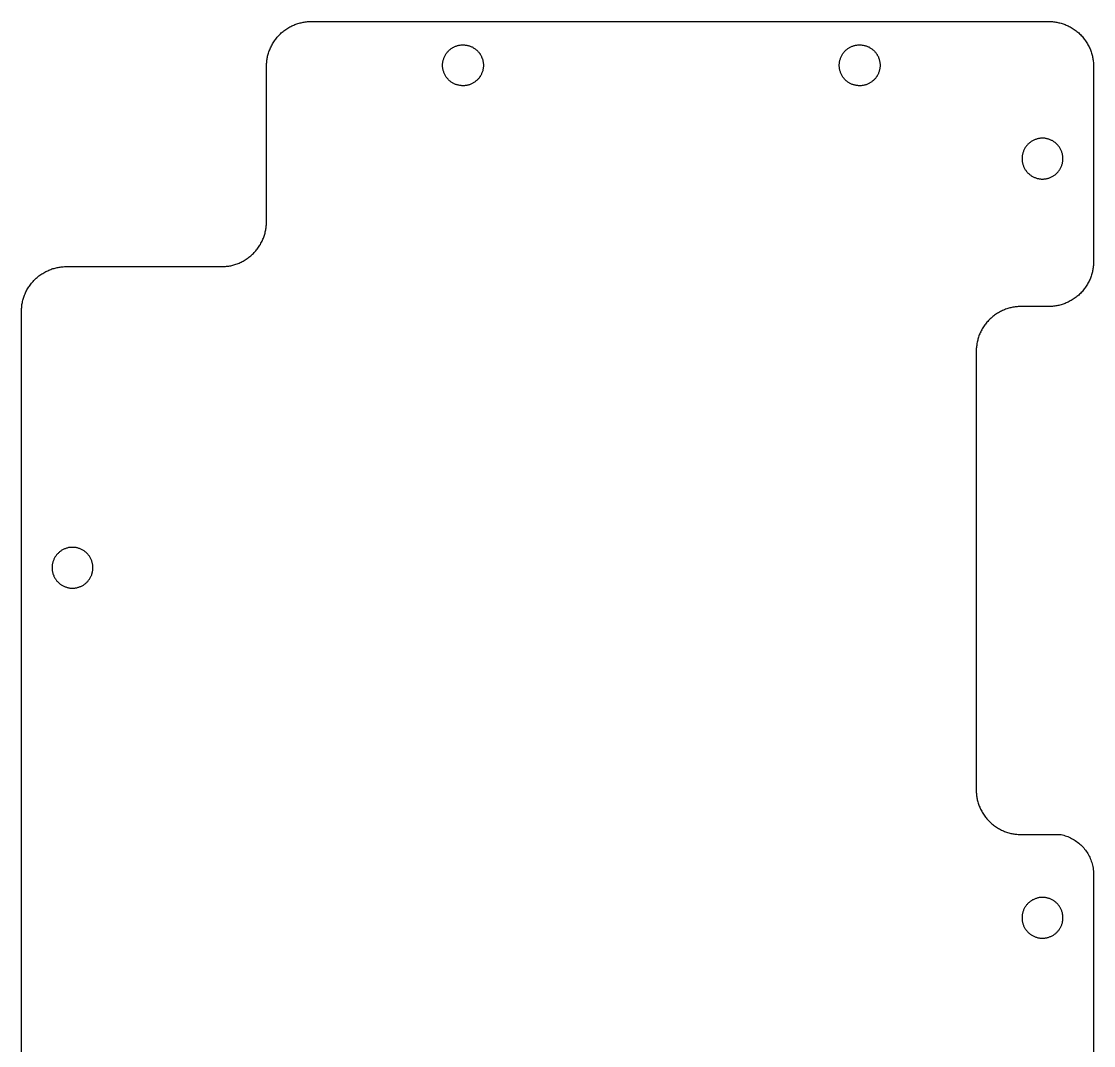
# Model space of a CAD drawing. Header units: inches. Extents: x -13 to -2.5, y -12.2 to 7.5.
# Drawn here: x -12.96 to -2.46, y -2.48 to 7.54 of the extents above; entities that cross this region are included whole.
import ezdxf

# ---------------------------------------------------------------- set-up
doc = ezdxf.new("R2010")
doc.units = ezdxf.units.IN
doc.header["$LTSCALE"] = 0.03937
doc.header["$MEASUREMENT"] = 0
doc.layers.add('Default', color=178, linetype='Continuous', true_color=0x000000)

msp = doc.modelspace()

# ---------------------------------------------------------------- linework, layer by layer
at = {"layer": 'Default'}
for points in [[(-10.56, 7.102), (-10.56, 7.112), (-10.56, 7.122), (-10.559, 7.131), (-10.558, 7.141), (-10.557, 7.152), (-10.556, 7.162), (-10.555, 7.172), (-10.553, 7.182), (-10.551, 7.192), (-10.549, 7.202), (-10.546, 7.213), (-10.543, 7.223), (-10.54, 7.233), (-10.537, 7.244), (-10.533, 7.254), (-10.529, 7.264), (-10.525, 7.274), (-10.521, 7.284), (-10.516, 7.294), (-10.511, 7.304), (-10.506, 7.314), (-10.5, 7.324), (-10.495, 7.333), (-10.488, 7.343), (-10.482, 7.352), (-10.476, 7.361), (-10.469, 7.37), (-10.462, 7.379), (-10.455, 7.388), (-10.447, 7.397), (-10.439, 7.405), (-10.431, 7.413), (-10.423, 7.421), (-10.415, 7.429), (-10.406, 7.436), (-10.398, 7.444), (-10.389, 7.451), (-10.38, 7.457), (-10.37, 7.464), (-10.361, 7.47), (-10.351, 7.476), (-10.342, 7.482), (-10.332, 7.488), (-10.322, 7.493), (-10.312, 7.498), (-10.302, 7.502), (-10.292, 7.507), (-10.282, 7.511), (-10.272, 7.515), (-10.262, 7.519), (-10.252, 7.522), (-10.241, 7.525), (-10.231, 7.528), (-10.221, 7.53), (-10.211, 7.533), (-10.2, 7.535), (-10.19, 7.536), (-10.18, 7.538), (-10.17, 7.539), (-10.16, 7.54), (-10.15, 7.541), (-10.14, 7.542), (-10.13, 7.542), (-10.12, 7.542)], [(-10.12, 7.542), (-2.9, 7.542)], [(-2.9, 7.542), (-2.89, 7.542), (-2.881, 7.542), (-2.871, 7.541), (-2.861, 7.54), (-2.851, 7.539), (-2.841, 7.538), (-2.83, 7.536), (-2.82, 7.535), (-2.81, 7.533), (-2.8, 7.53), (-2.789, 7.528), (-2.779, 7.525), (-2.769, 7.522), (-2.759, 7.519), (-2.748, 7.515), (-2.738, 7.511), (-2.728, 7.507), (-2.718, 7.502), (-2.708, 7.498), (-2.698, 7.493), (-2.688, 7.488), (-2.679, 7.482), (-2.669, 7.476), (-2.659, 7.47), (-2.65, 7.464), (-2.641, 7.457), (-2.632, 7.451), (-2.623, 7.444), (-2.614, 7.436), (-2.606, 7.429), (-2.597, 7.421), (-2.589, 7.413), (-2.581, 7.405), (-2.573, 7.397), (-2.566, 7.388), (-2.559, 7.379), (-2.552, 7.37), (-2.545, 7.361), (-2.538, 7.352), (-2.532, 7.343), (-2.526, 7.333), (-2.52, 7.324), (-2.515, 7.314), (-2.509, 7.304), (-2.504, 7.294), (-2.5, 7.284), (-2.495, 7.274), (-2.491, 7.264), (-2.487, 7.254), (-2.484, 7.244), (-2.48, 7.233), (-2.477, 7.223), (-2.474, 7.213), (-2.472, 7.202), (-2.47, 7.192), (-2.468, 7.182), (-2.466, 7.172), (-2.464, 7.162), (-2.463, 7.152), (-2.462, 7.141), (-2.461, 7.131), (-2.461, 7.122), (-2.46, 7.112), (-2.46, 7.102)], [(-10.56, 5.582), (-10.56, 7.102)], [(-2.46, 7.102), (-2.46, 5.191)], [(-11, 5.142), (-10.99, 5.142), (-10.981, 5.142), (-10.971, 5.143), (-10.961, 5.144), (-10.951, 5.145), (-10.941, 5.146), (-10.93, 5.148), (-10.92, 5.149), (-10.91, 5.151), (-10.9, 5.154), (-10.889, 5.156), (-10.879, 5.159), (-10.869, 5.162), (-10.859, 5.165), (-10.848, 5.169), (-10.838, 5.173), (-10.828, 5.177), (-10.818, 5.181), (-10.808, 5.186), (-10.798, 5.191), (-10.788, 5.196), (-10.779, 5.202), (-10.769, 5.208), (-10.759, 5.214), (-10.75, 5.22), (-10.741, 5.227), (-10.732, 5.233), (-10.723, 5.24), (-10.714, 5.248), (-10.706, 5.255), (-10.697, 5.263), (-10.689, 5.271), (-10.681, 5.279), (-10.673, 5.287), (-10.666, 5.296), (-10.659, 5.305), (-10.652, 5.314), (-10.645, 5.323), (-10.638, 5.332), (-10.632, 5.341), (-10.626, 5.351), (-10.62, 5.36), (-10.615, 5.37), (-10.609, 5.38), (-10.604, 5.39), (-10.6, 5.4), (-10.595, 5.41), (-10.591, 5.42), (-10.587, 5.43), (-10.584, 5.44), (-10.58, 5.451), (-10.577, 5.461), (-10.574, 5.471), (-10.572, 5.481), (-10.57, 5.492), (-10.568, 5.502), (-10.566, 5.512), (-10.564, 5.522), (-10.563, 5.532), (-10.562, 5.542), (-10.561, 5.552), (-10.561, 5.562), (-10.56, 5.572), (-10.56, 5.582)], [(-2.46, 5.191), (-2.46, 5.181), (-2.461, 5.171), (-2.461, 5.162), (-2.462, 5.152), (-2.463, 5.142), (-2.464, 5.131), (-2.466, 5.121), (-2.468, 5.111), (-2.47, 5.101), (-2.472, 5.091), (-2.474, 5.08), (-2.477, 5.07), (-2.48, 5.06), (-2.484, 5.05), (-2.487, 5.039), (-2.491, 5.029), (-2.495, 5.019), (-2.5, 5.009), (-2.504, 4.999), (-2.509, 4.989), (-2.515, 4.979), (-2.52, 4.969), (-2.526, 4.96), (-2.532, 4.95), (-2.538, 4.941), (-2.545, 4.932), (-2.552, 4.923), (-2.559, 4.914), (-2.566, 4.905), (-2.573, 4.896), (-2.581, 4.888), (-2.589, 4.88), (-2.597, 4.872), (-2.606, 4.864), (-2.614, 4.857), (-2.623, 4.85), (-2.632, 4.842), (-2.641, 4.836), (-2.65, 4.829), (-2.659, 4.823), (-2.669, 4.817), (-2.679, 4.811), (-2.688, 4.806), (-2.698, 4.8), (-2.708, 4.795), (-2.718, 4.791), (-2.728, 4.786), (-2.738, 4.782), (-2.748, 4.778), (-2.759, 4.775), (-2.769, 4.771), (-2.779, 4.768), (-2.789, 4.765), (-2.8, 4.763), (-2.81, 4.76), (-2.82, 4.758), (-2.83, 4.757), (-2.841, 4.755), (-2.851, 4.754), (-2.861, 4.753), (-2.871, 4.752), (-2.881, 4.752), (-2.89, 4.751), (-2.9, 4.751)], [(-12.96, 4.702), (-12.96, 4.712), (-12.96, 4.722), (-12.959, 4.731), (-12.958, 4.741), (-12.957, 4.752), (-12.956, 4.762), (-12.955, 4.772), (-12.953, 4.782), (-12.951, 4.792), (-12.949, 4.802), (-12.946, 4.813), (-12.943, 4.823), (-12.94, 4.833), (-12.937, 4.844), (-12.933, 4.854), (-12.929, 4.864), (-12.925, 4.874), (-12.921, 4.884), (-12.916, 4.894), (-12.911, 4.904), (-12.906, 4.914), (-12.9, 4.924), (-12.895, 4.933), (-12.888, 4.943), (-12.882, 4.952), (-12.876, 4.961), (-12.869, 4.97), (-12.862, 4.979), (-12.855, 4.988), (-12.847, 4.997), (-12.839, 5.005), (-12.831, 5.013), (-12.823, 5.021), (-12.815, 5.029), (-12.806, 5.036), (-12.798, 5.044), (-12.789, 5.051), (-12.78, 5.057), (-12.77, 5.064), (-12.761, 5.07), (-12.751, 5.076), (-12.742, 5.082), (-12.732, 5.088), (-12.722, 5.093), (-12.712, 5.098), (-12.702, 5.102), (-12.692, 5.107), (-12.682, 5.111), (-12.672, 5.115), (-12.662, 5.119), (-12.652, 5.122), (-12.641, 5.125), (-12.631, 5.128), (-12.621, 5.13), (-12.611, 5.133), (-12.6, 5.135), (-12.59, 5.136), (-12.58, 5.138), (-12.57, 5.139), (-12.56, 5.14), (-12.55, 5.141), (-12.54, 5.142), (-12.53, 5.142), (-12.52, 5.142)], [(-12.52, 5.142), (-11, 5.142)], [(-3.17, 4.751), (-3.179, 4.751), (-3.189, 4.751), (-3.199, 4.75), (-3.209, 4.749), (-3.219, 4.748), (-3.229, 4.747), (-3.239, 4.746), (-3.25, 4.744), (-3.26, 4.742), (-3.27, 4.739), (-3.28, 4.737), (-3.291, 4.734), (-3.301, 4.731), (-3.311, 4.728), (-3.321, 4.724), (-3.332, 4.72), (-3.342, 4.716), (-3.352, 4.712), (-3.362, 4.707), (-3.372, 4.702), (-3.381, 4.697), (-3.391, 4.691), (-3.401, 4.685), (-3.41, 4.679), (-3.42, 4.673), (-3.429, 4.667), (-3.438, 4.66), (-3.447, 4.653), (-3.456, 4.645), (-3.464, 4.638), (-3.472, 4.63), (-3.481, 4.622), (-3.489, 4.614), (-3.496, 4.606), (-3.504, 4.597), (-3.511, 4.588), (-3.518, 4.58), (-3.525, 4.571), (-3.532, 4.561), (-3.538, 4.552), (-3.544, 4.542), (-3.55, 4.533), (-3.555, 4.523), (-3.56, 4.513), (-3.565, 4.503), (-3.57, 4.493), (-3.574, 4.483), (-3.579, 4.473), (-3.583, 4.463), (-3.586, 4.453), (-3.589, 4.443), (-3.593, 4.432), (-3.595, 4.422), (-3.598, 4.412), (-3.6, 4.402), (-3.602, 4.391), (-3.604, 4.381), (-3.605, 4.371), (-3.607, 4.361), (-3.608, 4.351), (-3.609, 4.341), (-3.609, 4.331), (-3.609, 4.321), (-3.61, 4.311)], [(-2.9, 4.751), (-3.17, 4.751)], [(-12.96, -9.368), (-12.96, 4.702)], [(-3.61, 4.311), (-3.61, 0.023)], [(-3.61, 0.023), (-3.61, 0.013), (-3.61, 0.003), (-3.609, -0.007), (-3.608, -0.017), (-3.607, -0.027), (-3.606, -0.037), (-3.605, -0.047), (-3.603, -0.057), (-3.601, -0.068), (-3.599, -0.078), (-3.596, -0.088), (-3.593, -0.098), (-3.59, -0.109), (-3.587, -0.119), (-3.583, -0.129), (-3.579, -0.139), (-3.575, -0.149), (-3.571, -0.159), (-3.566, -0.169), (-3.561, -0.179), (-3.556, -0.189), (-3.55, -0.199), (-3.545, -0.208), (-3.538, -0.218), (-3.532, -0.227), (-3.526, -0.237), (-3.519, -0.246), (-3.512, -0.255), (-3.505, -0.263), (-3.497, -0.272), (-3.489, -0.28), (-3.481, -0.288), (-3.473, -0.296), (-3.465, -0.304), (-3.456, -0.312), (-3.448, -0.319), (-3.439, -0.326), (-3.43, -0.333), (-3.42, -0.339), (-3.411, -0.345), (-3.401, -0.352), (-3.392, -0.357), (-3.382, -0.363), (-3.372, -0.368), (-3.362, -0.373), (-3.352, -0.378), (-3.342, -0.382), (-3.332, -0.386), (-3.322, -0.39), (-3.312, -0.394), (-3.302, -0.397), (-3.291, -0.4), (-3.281, -0.403), (-3.271, -0.406), (-3.261, -0.408), (-3.25, -0.41), (-3.24, -0.412), (-3.23, -0.413), (-3.22, -0.414), (-3.21, -0.415), (-3.2, -0.416), (-3.19, -0.417), (-3.18, -0.417), (-3.17, -0.417)], [(-3.17, -0.417), (-2.784, -0.417)], [(-2.784, -0.417), (-2.778, -0.418)], [(-2.778, -0.418), (-2.764, -0.421), (-2.751, -0.425), (-2.738, -0.429), (-2.725, -0.433), (-2.712, -0.438), (-2.699, -0.443), (-2.687, -0.449), (-2.675, -0.455), (-2.663, -0.462), (-2.651, -0.469), (-2.639, -0.476), (-2.628, -0.484), (-2.617, -0.492), (-2.606, -0.501), (-2.596, -0.51), (-2.586, -0.519), (-2.576, -0.528), (-2.566, -0.538), (-2.557, -0.548), (-2.548, -0.559), (-2.54, -0.57), (-2.532, -0.581), (-2.524, -0.592), (-2.517, -0.604), (-2.51, -0.616), (-2.504, -0.628), (-2.498, -0.64), (-2.492, -0.653), (-2.487, -0.665), (-2.482, -0.678), (-2.478, -0.691), (-2.474, -0.704), (-2.47, -0.718), (-2.467, -0.731), (-2.465, -0.745)], [(-2.465, -0.745), (-2.46, -0.788)], [(-2.46, -0.786), (-2.461, -3.809)], [(-2.46, -0.788), (-2.46, -2.333)]]:
    msp.add_lwpolyline(points, dxfattribs=at)
for points in [[(-8.436, 7.113), (-8.436, 7.106), (-8.436, 7.099), (-8.437, 7.092), (-8.438, 7.085), (-8.439, 7.078), (-8.44, 7.071), (-8.441, 7.064), (-8.443, 7.058), (-8.445, 7.051), (-8.448, 7.045), (-8.45, 7.038), (-8.453, 7.032), (-8.456, 7.025), (-8.459, 7.019), (-8.462, 7.013), (-8.466, 7.007), (-8.469, 7.001), (-8.473, 6.996), (-8.478, 6.99), (-8.482, 6.985), (-8.486, 6.979), (-8.491, 6.974), (-8.496, 6.969), (-8.501, 6.965), (-8.506, 6.96), (-8.512, 6.956), (-8.517, 6.951), (-8.523, 6.947), (-8.529, 6.944), (-8.535, 6.94), (-8.541, 6.937), (-8.547, 6.933), (-8.553, 6.93), (-8.559, 6.928), (-8.566, 6.925), (-8.572, 6.923), (-8.579, 6.921), (-8.586, 6.919), (-8.593, 6.917), (-8.599, 6.916), (-8.606, 6.915), (-8.613, 6.914), (-8.62, 6.913), (-8.627, 6.913), (-8.634, 6.913), (-8.641, 6.913), (-8.648, 6.913), (-8.655, 6.914), (-8.662, 6.914), (-8.668, 6.915), (-8.675, 6.917), (-8.682, 6.918), (-8.689, 6.92), (-8.695, 6.922), (-8.702, 6.924), (-8.709, 6.926), (-8.715, 6.929), (-8.721, 6.932), (-8.727, 6.935), (-8.734, 6.938), (-8.74, 6.942), (-8.745, 6.945), (-8.751, 6.949), (-8.757, 6.954), (-8.762, 6.958), (-8.768, 6.962), (-8.773, 6.967), (-8.778, 6.972), (-8.782, 6.977), (-8.787, 6.982), (-8.792, 6.987), (-8.796, 6.993), (-8.8, 6.998), (-8.804, 7.004), (-8.807, 7.01), (-8.811, 7.016), (-8.814, 7.022), (-8.817, 7.029), (-8.82, 7.035), (-8.822, 7.041), (-8.825, 7.048), (-8.827, 7.054), (-8.829, 7.061), (-8.831, 7.068), (-8.832, 7.075), (-8.833, 7.081), (-8.834, 7.088), (-8.835, 7.095), (-8.835, 7.102), (-8.836, 7.109), (-8.836, 7.116), (-8.835, 7.123), (-8.835, 7.13), (-8.834, 7.137), (-8.833, 7.144), (-8.832, 7.151), (-8.831, 7.157), (-8.829, 7.164), (-8.827, 7.171), (-8.825, 7.177), (-8.822, 7.184), (-8.82, 7.19), (-8.817, 7.197), (-8.814, 7.203), (-8.811, 7.209), (-8.807, 7.215), (-8.804, 7.221), (-8.8, 7.227), (-8.796, 7.232), (-8.792, 7.238), (-8.787, 7.243), (-8.782, 7.248), (-8.778, 7.253), (-8.773, 7.258), (-8.768, 7.263), (-8.762, 7.267), (-8.757, 7.272), (-8.751, 7.276), (-8.745, 7.28), (-8.74, 7.283), (-8.734, 7.287), (-8.727, 7.29), (-8.721, 7.293), (-8.715, 7.296), (-8.709, 7.299), (-8.702, 7.301), (-8.695, 7.303), (-8.689, 7.305), (-8.682, 7.307), (-8.675, 7.309), (-8.668, 7.31), (-8.662, 7.311), (-8.655, 7.312), (-8.648, 7.312), (-8.641, 7.313), (-8.634, 7.313), (-8.627, 7.312), (-8.62, 7.312), (-8.613, 7.311), (-8.606, 7.31), (-8.599, 7.309), (-8.593, 7.308), (-8.586, 7.306), (-8.579, 7.304), (-8.572, 7.302), (-8.566, 7.3), (-8.559, 7.298), (-8.553, 7.295), (-8.547, 7.292), (-8.541, 7.289), (-8.535, 7.285), (-8.529, 7.282), (-8.523, 7.278), (-8.517, 7.274), (-8.512, 7.27), (-8.506, 7.265), (-8.501, 7.261), (-8.496, 7.256), (-8.491, 7.251), (-8.486, 7.246), (-8.482, 7.241), (-8.478, 7.235), (-8.473, 7.23), (-8.469, 7.224), (-8.466, 7.218), (-8.462, 7.212), (-8.459, 7.206), (-8.456, 7.2), (-8.453, 7.194), (-8.45, 7.187), (-8.448, 7.181), (-8.445, 7.174), (-8.443, 7.167), (-8.441, 7.161), (-8.44, 7.154), (-8.439, 7.147), (-8.438, 7.14), (-8.437, 7.133), (-8.436, 7.126), (-8.436, 7.12)], [(-4.551, 7.113), (-4.551, 7.106), (-4.551, 7.099), (-4.552, 7.092), (-4.553, 7.085), (-4.554, 7.078), (-4.555, 7.071), (-4.557, 7.064), (-4.559, 7.058), (-4.561, 7.051), (-4.563, 7.045), (-4.565, 7.038), (-4.568, 7.032), (-4.571, 7.025), (-4.574, 7.019), (-4.578, 7.013), (-4.581, 7.007), (-4.585, 7.001), (-4.589, 6.996), (-4.593, 6.99), (-4.597, 6.985), (-4.602, 6.979), (-4.607, 6.974), (-4.611, 6.969), (-4.617, 6.965), (-4.622, 6.96), (-4.627, 6.956), (-4.633, 6.951), (-4.638, 6.947), (-4.644, 6.944), (-4.65, 6.94), (-4.656, 6.937), (-4.662, 6.933), (-4.669, 6.93), (-4.675, 6.928), (-4.681, 6.925), (-4.688, 6.923), (-4.695, 6.921), (-4.701, 6.919), (-4.708, 6.917), (-4.715, 6.916), (-4.722, 6.915), (-4.728, 6.914), (-4.735, 6.913), (-4.742, 6.913), (-4.749, 6.913), (-4.756, 6.913), (-4.763, 6.913), (-4.77, 6.914), (-4.777, 6.914), (-4.784, 6.915), (-4.791, 6.917), (-4.797, 6.918), (-4.804, 6.92), (-4.811, 6.922), (-4.817, 6.924), (-4.824, 6.926), (-4.83, 6.929), (-4.837, 6.932), (-4.843, 6.935), (-4.849, 6.938), (-4.855, 6.942), (-4.861, 6.945), (-4.867, 6.949), (-4.872, 6.954), (-4.878, 6.958), (-4.883, 6.962), (-4.888, 6.967), (-4.893, 6.972), (-4.898, 6.977), (-4.902, 6.982), (-4.907, 6.987), (-4.911, 6.993), (-4.915, 6.998), (-4.919, 7.004), (-4.923, 7.01), (-4.926, 7.016), (-4.929, 7.022), (-4.932, 7.029), (-4.935, 7.035), (-4.938, 7.041), (-4.94, 7.048), (-4.942, 7.054), (-4.944, 7.061), (-4.946, 7.068), (-4.947, 7.075), (-4.949, 7.081), (-4.95, 7.088), (-4.95, 7.095), (-4.951, 7.102), (-4.951, 7.109), (-4.951, 7.116), (-4.951, 7.123), (-4.95, 7.13), (-4.95, 7.137), (-4.949, 7.144), (-4.947, 7.151), (-4.946, 7.157), (-4.944, 7.164), (-4.942, 7.171), (-4.94, 7.177), (-4.938, 7.184), (-4.935, 7.19), (-4.932, 7.197), (-4.929, 7.203), (-4.926, 7.209), (-4.923, 7.215), (-4.919, 7.221), (-4.915, 7.227), (-4.911, 7.232), (-4.907, 7.238), (-4.902, 7.243), (-4.898, 7.248), (-4.893, 7.253), (-4.888, 7.258), (-4.883, 7.263), (-4.878, 7.267), (-4.872, 7.272), (-4.867, 7.276), (-4.861, 7.28), (-4.855, 7.283), (-4.849, 7.287), (-4.843, 7.29), (-4.837, 7.293), (-4.83, 7.296), (-4.824, 7.299), (-4.817, 7.301), (-4.811, 7.303), (-4.804, 7.305), (-4.797, 7.307), (-4.791, 7.309), (-4.784, 7.31), (-4.777, 7.311), (-4.77, 7.312), (-4.763, 7.312), (-4.756, 7.313), (-4.749, 7.313), (-4.742, 7.312), (-4.735, 7.312), (-4.728, 7.311), (-4.722, 7.31), (-4.715, 7.309), (-4.708, 7.308), (-4.701, 7.306), (-4.695, 7.304), (-4.688, 7.302), (-4.681, 7.3), (-4.675, 7.298), (-4.669, 7.295), (-4.662, 7.292), (-4.656, 7.289), (-4.65, 7.285), (-4.644, 7.282), (-4.638, 7.278), (-4.633, 7.274), (-4.627, 7.27), (-4.622, 7.265), (-4.617, 7.261), (-4.611, 7.256), (-4.607, 7.251), (-4.602, 7.246), (-4.597, 7.241), (-4.593, 7.235), (-4.589, 7.23), (-4.585, 7.224), (-4.581, 7.218), (-4.578, 7.212), (-4.574, 7.206), (-4.571, 7.2), (-4.568, 7.194), (-4.565, 7.187), (-4.563, 7.181), (-4.561, 7.174), (-4.559, 7.167), (-4.557, 7.161), (-4.555, 7.154), (-4.554, 7.147), (-4.553, 7.14), (-4.552, 7.133), (-4.551, 7.126), (-4.551, 7.12)], [(-2.761, 6.199), (-2.761, 6.206), (-2.761, 6.213), (-2.762, 6.22), (-2.762, 6.227), (-2.764, 6.233), (-2.765, 6.24), (-2.766, 6.247), (-2.768, 6.254), (-2.77, 6.26), (-2.772, 6.267), (-2.775, 6.273), (-2.778, 6.28), (-2.781, 6.286), (-2.784, 6.292), (-2.787, 6.298), (-2.791, 6.304), (-2.794, 6.31), (-2.798, 6.316), (-2.802, 6.321), (-2.807, 6.327), (-2.811, 6.332), (-2.816, 6.337), (-2.821, 6.342), (-2.826, 6.347), (-2.831, 6.352), (-2.837, 6.356), (-2.842, 6.36), (-2.848, 6.364), (-2.854, 6.368), (-2.86, 6.372), (-2.866, 6.375), (-2.872, 6.378), (-2.878, 6.381), (-2.884, 6.384), (-2.891, 6.386), (-2.897, 6.389), (-2.904, 6.391), (-2.911, 6.393), (-2.917, 6.394), (-2.924, 6.396), (-2.931, 6.397), (-2.938, 6.398), (-2.945, 6.398), (-2.952, 6.399), (-2.959, 6.399), (-2.966, 6.399), (-2.973, 6.399), (-2.98, 6.398), (-2.986, 6.397), (-2.993, 6.396), (-3, 6.395), (-3.007, 6.393), (-3.014, 6.392), (-3.02, 6.39), (-3.027, 6.388), (-3.033, 6.385), (-3.04, 6.383), (-3.046, 6.38), (-3.052, 6.377), (-3.059, 6.373), (-3.065, 6.37), (-3.07, 6.366), (-3.076, 6.362), (-3.082, 6.358), (-3.087, 6.354), (-3.092, 6.349), (-3.098, 6.345), (-3.103, 6.34), (-3.107, 6.335), (-3.112, 6.33), (-3.116, 6.324), (-3.121, 6.319), (-3.125, 6.313), (-3.129, 6.307), (-3.132, 6.301), (-3.136, 6.295), (-3.139, 6.289), (-3.142, 6.283), (-3.145, 6.277), (-3.147, 6.27), (-3.15, 6.264), (-3.152, 6.257), (-3.154, 6.25), (-3.155, 6.244), (-3.157, 6.237), (-3.158, 6.23), (-3.159, 6.223), (-3.16, 6.216), (-3.16, 6.209), (-3.161, 6.202), (-3.161, 6.195), (-3.16, 6.189), (-3.16, 6.182), (-3.159, 6.175), (-3.158, 6.168), (-3.157, 6.161), (-3.155, 6.154), (-3.154, 6.147), (-3.152, 6.141), (-3.15, 6.134), (-3.147, 6.128), (-3.145, 6.121), (-3.142, 6.115), (-3.139, 6.109), (-3.136, 6.102), (-3.132, 6.096), (-3.129, 6.091), (-3.125, 6.085), (-3.121, 6.079), (-3.116, 6.074), (-3.112, 6.068), (-3.107, 6.063), (-3.103, 6.058), (-3.098, 6.053), (-3.092, 6.049), (-3.087, 6.044), (-3.082, 6.04), (-3.076, 6.036), (-3.07, 6.032), (-3.065, 6.028), (-3.059, 6.025), (-3.052, 6.021), (-3.046, 6.018), (-3.04, 6.015), (-3.033, 6.013), (-3.027, 6.01), (-3.02, 6.008), (-3.014, 6.006), (-3.007, 6.004), (-3, 6.003), (-2.993, 6.002), (-2.986, 6.001), (-2.98, 6), (-2.973, 5.999), (-2.966, 5.999), (-2.959, 5.999), (-2.952, 5.999), (-2.945, 6), (-2.938, 6), (-2.931, 6.001), (-2.924, 6.002), (-2.917, 6.004), (-2.911, 6.005), (-2.904, 6.007), (-2.897, 6.009), (-2.891, 6.011), (-2.884, 6.014), (-2.878, 6.017), (-2.872, 6.02), (-2.866, 6.023), (-2.86, 6.026), (-2.854, 6.03), (-2.848, 6.034), (-2.842, 6.038), (-2.837, 6.042), (-2.831, 6.046), (-2.826, 6.051), (-2.821, 6.056), (-2.816, 6.061), (-2.811, 6.066), (-2.807, 6.071), (-2.802, 6.076), (-2.798, 6.082), (-2.794, 6.088), (-2.791, 6.093), (-2.787, 6.099), (-2.784, 6.106), (-2.781, 6.112), (-2.778, 6.118), (-2.775, 6.124), (-2.772, 6.131), (-2.77, 6.137), (-2.768, 6.144), (-2.766, 6.151), (-2.765, 6.158), (-2.764, 6.164), (-2.762, 6.171), (-2.762, 6.178), (-2.761, 6.185), (-2.761, 6.192)], [(-12.26, 2.194), (-12.26, 2.201), (-12.261, 2.208), (-12.261, 2.215), (-12.262, 2.222), (-12.263, 2.229), (-12.265, 2.236), (-12.266, 2.243), (-12.268, 2.249), (-12.27, 2.256), (-12.272, 2.263), (-12.275, 2.269), (-12.277, 2.275), (-12.28, 2.282), (-12.283, 2.288), (-12.287, 2.294), (-12.29, 2.3), (-12.294, 2.306), (-12.298, 2.311), (-12.302, 2.317), (-12.307, 2.322), (-12.311, 2.328), (-12.316, 2.333), (-12.321, 2.338), (-12.326, 2.343), (-12.331, 2.347), (-12.336, 2.351), (-12.342, 2.356), (-12.347, 2.36), (-12.353, 2.364), (-12.359, 2.367), (-12.365, 2.371), (-12.371, 2.374), (-12.378, 2.377), (-12.384, 2.379), (-12.391, 2.382), (-12.397, 2.384), (-12.404, 2.386), (-12.41, 2.388), (-12.417, 2.39), (-12.424, 2.391), (-12.431, 2.392), (-12.438, 2.393), (-12.445, 2.394), (-12.452, 2.394), (-12.458, 2.394), (-12.465, 2.394), (-12.472, 2.394), (-12.479, 2.394), (-12.486, 2.393), (-12.493, 2.392), (-12.5, 2.391), (-12.507, 2.389), (-12.513, 2.387), (-12.52, 2.385), (-12.527, 2.383), (-12.533, 2.381), (-12.54, 2.378), (-12.546, 2.375), (-12.552, 2.372), (-12.558, 2.369), (-12.564, 2.365), (-12.57, 2.362), (-12.576, 2.358), (-12.581, 2.354), (-12.587, 2.349), (-12.592, 2.345), (-12.597, 2.34), (-12.602, 2.335), (-12.607, 2.33), (-12.612, 2.325), (-12.616, 2.32), (-12.62, 2.314), (-12.624, 2.309), (-12.628, 2.303), (-12.632, 2.297), (-12.635, 2.291), (-12.639, 2.285), (-12.642, 2.279), (-12.644, 2.272), (-12.647, 2.266), (-12.649, 2.259), (-12.652, 2.253), (-12.653, 2.246), (-12.655, 2.239), (-12.657, 2.232), (-12.658, 2.226), (-12.659, 2.219), (-12.659, 2.212), (-12.66, 2.205), (-12.66, 2.198), (-12.66, 2.191), (-12.66, 2.184), (-12.659, 2.177), (-12.659, 2.17), (-12.658, 2.163), (-12.657, 2.157), (-12.655, 2.15), (-12.653, 2.143), (-12.652, 2.136), (-12.649, 2.13), (-12.647, 2.123), (-12.644, 2.117), (-12.642, 2.11), (-12.639, 2.104), (-12.635, 2.098), (-12.632, 2.092), (-12.628, 2.086), (-12.624, 2.08), (-12.62, 2.075), (-12.616, 2.069), (-12.612, 2.064), (-12.607, 2.059), (-12.602, 2.054), (-12.597, 2.049), (-12.592, 2.044), (-12.587, 2.04), (-12.581, 2.035), (-12.576, 2.031), (-12.57, 2.027), (-12.564, 2.024), (-12.558, 2.02), (-12.552, 2.017), (-12.546, 2.014), (-12.54, 2.011), (-12.533, 2.008), (-12.527, 2.006), (-12.52, 2.004), (-12.513, 2.002), (-12.507, 2), (-12.5, 1.998), (-12.493, 1.997), (-12.486, 1.996), (-12.479, 1.995), (-12.472, 1.995), (-12.465, 1.995), (-12.458, 1.995), (-12.452, 1.995), (-12.445, 1.995), (-12.438, 1.996), (-12.431, 1.997), (-12.424, 1.998), (-12.417, 1.999), (-12.41, 2.001), (-12.404, 2.003), (-12.397, 2.005), (-12.391, 2.007), (-12.384, 2.01), (-12.378, 2.012), (-12.371, 2.015), (-12.365, 2.018), (-12.359, 2.022), (-12.353, 2.025), (-12.347, 2.029), (-12.342, 2.033), (-12.336, 2.038), (-12.331, 2.042), (-12.326, 2.046), (-12.321, 2.051), (-12.316, 2.056), (-12.311, 2.061), (-12.307, 2.067), (-12.302, 2.072), (-12.298, 2.078), (-12.294, 2.083), (-12.29, 2.089), (-12.287, 2.095), (-12.283, 2.101), (-12.28, 2.107), (-12.277, 2.114), (-12.275, 2.12), (-12.272, 2.126), (-12.27, 2.133), (-12.268, 2.14), (-12.266, 2.146), (-12.265, 2.153), (-12.263, 2.16), (-12.262, 2.167), (-12.261, 2.174), (-12.261, 2.181), (-12.26, 2.188)], [(-2.761, -1.233), (-2.761, -1.226), (-2.761, -1.219), (-2.762, -1.212), (-2.762, -1.205), (-2.764, -1.198), (-2.765, -1.191), (-2.766, -1.184), (-2.768, -1.178), (-2.77, -1.171), (-2.772, -1.165), (-2.775, -1.158), (-2.778, -1.152), (-2.781, -1.145), (-2.784, -1.139), (-2.787, -1.133), (-2.791, -1.127), (-2.794, -1.121), (-2.798, -1.116), (-2.802, -1.11), (-2.807, -1.105), (-2.811, -1.099), (-2.816, -1.094), (-2.821, -1.089), (-2.826, -1.085), (-2.831, -1.08), (-2.837, -1.076), (-2.842, -1.071), (-2.848, -1.067), (-2.854, -1.064), (-2.86, -1.06), (-2.866, -1.057), (-2.872, -1.053), (-2.878, -1.05), (-2.884, -1.048), (-2.891, -1.045), (-2.897, -1.043), (-2.904, -1.041), (-2.911, -1.039), (-2.917, -1.037), (-2.924, -1.036), (-2.931, -1.035), (-2.938, -1.034), (-2.945, -1.033), (-2.952, -1.033), (-2.959, -1.033), (-2.966, -1.033), (-2.973, -1.033), (-2.98, -1.033), (-2.986, -1.034), (-2.993, -1.035), (-3, -1.037), (-3.007, -1.038), (-3.014, -1.04), (-3.02, -1.042), (-3.027, -1.044), (-3.033, -1.046), (-3.04, -1.049), (-3.046, -1.052), (-3.052, -1.055), (-3.059, -1.058), (-3.065, -1.062), (-3.07, -1.065), (-3.076, -1.069), (-3.082, -1.073), (-3.087, -1.078), (-3.092, -1.082), (-3.098, -1.087), (-3.103, -1.092), (-3.107, -1.097), (-3.112, -1.102), (-3.116, -1.107), (-3.121, -1.113), (-3.125, -1.118), (-3.129, -1.124), (-3.132, -1.13), (-3.136, -1.136), (-3.139, -1.142), (-3.142, -1.148), (-3.145, -1.155), (-3.147, -1.161), (-3.15, -1.168), (-3.152, -1.174), (-3.154, -1.181), (-3.155, -1.188), (-3.157, -1.195), (-3.158, -1.201), (-3.159, -1.208), (-3.16, -1.215), (-3.16, -1.222), (-3.161, -1.229), (-3.161, -1.236), (-3.16, -1.243), (-3.16, -1.25), (-3.159, -1.257), (-3.158, -1.264), (-3.157, -1.271), (-3.155, -1.277), (-3.154, -1.284), (-3.152, -1.291), (-3.15, -1.297), (-3.147, -1.304), (-3.145, -1.31), (-3.142, -1.317), (-3.139, -1.323), (-3.136, -1.329), (-3.132, -1.335), (-3.129, -1.341), (-3.125, -1.347), (-3.121, -1.352), (-3.116, -1.358), (-3.112, -1.363), (-3.107, -1.368), (-3.103, -1.373), (-3.098, -1.378), (-3.092, -1.383), (-3.087, -1.387), (-3.082, -1.392), (-3.076, -1.396), (-3.07, -1.4), (-3.065, -1.403), (-3.059, -1.407), (-3.052, -1.41), (-3.046, -1.413), (-3.04, -1.416), (-3.033, -1.419), (-3.027, -1.421), (-3.02, -1.423), (-3.014, -1.425), (-3.007, -1.427), (-3, -1.429), (-2.993, -1.43), (-2.986, -1.431), (-2.98, -1.432), (-2.973, -1.432), (-2.966, -1.432), (-2.959, -1.433), (-2.952, -1.432), (-2.945, -1.432), (-2.938, -1.431), (-2.931, -1.43), (-2.924, -1.429), (-2.917, -1.428), (-2.911, -1.426), (-2.904, -1.424), (-2.897, -1.422), (-2.891, -1.42), (-2.884, -1.417), (-2.878, -1.415), (-2.872, -1.412), (-2.866, -1.409), (-2.86, -1.405), (-2.854, -1.402), (-2.848, -1.398), (-2.842, -1.394), (-2.837, -1.39), (-2.831, -1.385), (-2.826, -1.381), (-2.821, -1.376), (-2.816, -1.371), (-2.811, -1.366), (-2.807, -1.361), (-2.802, -1.355), (-2.798, -1.35), (-2.794, -1.344), (-2.791, -1.338), (-2.787, -1.332), (-2.784, -1.326), (-2.781, -1.32), (-2.778, -1.313), (-2.775, -1.307), (-2.772, -1.301), (-2.77, -1.294), (-2.768, -1.287), (-2.766, -1.281), (-2.765, -1.274), (-2.764, -1.267), (-2.762, -1.26), (-2.762, -1.253), (-2.761, -1.246), (-2.761, -1.239)]]:
    msp.add_lwpolyline(points, close=True, dxfattribs=at)

doc.saveas('drawing.dxf')
